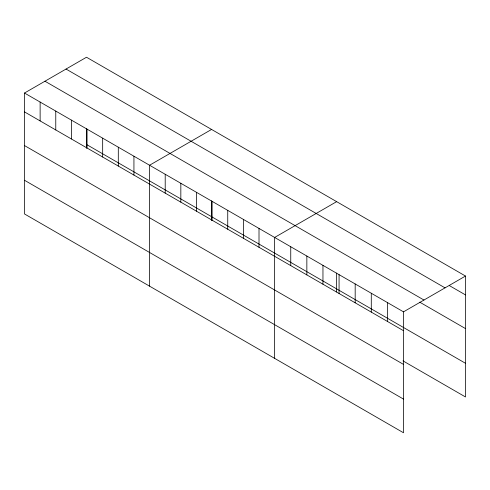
<?xml version="1.0" encoding="UTF-8"?>
<svg xmlns="http://www.w3.org/2000/svg" width="490" height="490" viewBox="0 0 490 490"><rect width="100%" height="100%" fill="white"/><g stroke="black" fill="none" stroke-linecap="round" stroke-linejoin="round"><path stroke-width="0.73" d="M24.5 93.033L403.497 311.848L403.497 432.762L24.5 213.952L24.5 93.033L86.503 57.238L465.5 276.048L465.5 396.967L403.001 360.885M211.57 129.446L149.566 165.24L149.566 286.16M336.642 201.653L274.639 237.448L274.639 358.368M403.497 311.848L465.5 276.048M449.391 285.615L465.5 294.913M66.04 69.053L445.036 287.863M44.964 81.224L423.96 300.033M419.752 302.177L465.5 328.588M86.503 144.477L465.5 363.286M24.5 111.898L403.497 330.707M24.5 145.573L403.497 364.389M24.5 180.271L403.497 399.087M387.388 302.544L387.388 321.409M371.285 293.247L371.285 312.112M355.177 283.949L355.177 302.808M339.068 274.651L339.068 293.51M336.642 273.053L336.642 291.954M322.959 265.347L322.959 284.212M306.85 256.05L306.85 274.915M290.748 246.752L290.748 265.611M259.008 228.426L259.008 247.285M243.371 219.398L243.371 238.263M227.74 210.369L227.74 229.234M212.103 201.347L212.103 220.206M211.57 200.845L211.57 220.512M196.472 192.319L196.472 211.184M180.835 183.297L180.835 202.156M165.204 174.268L165.204 193.133M133.935 156.218L133.935 175.077M118.304 147.19L118.304 166.055M102.667 138.162L102.667 157.027M87.036 129.139L87.036 147.998M86.503 128.637L86.503 148.305M71.399 120.111L71.399 138.976M55.768 111.089L55.768 129.948M40.131 102.061L40.131 120.926"/></g></svg>
